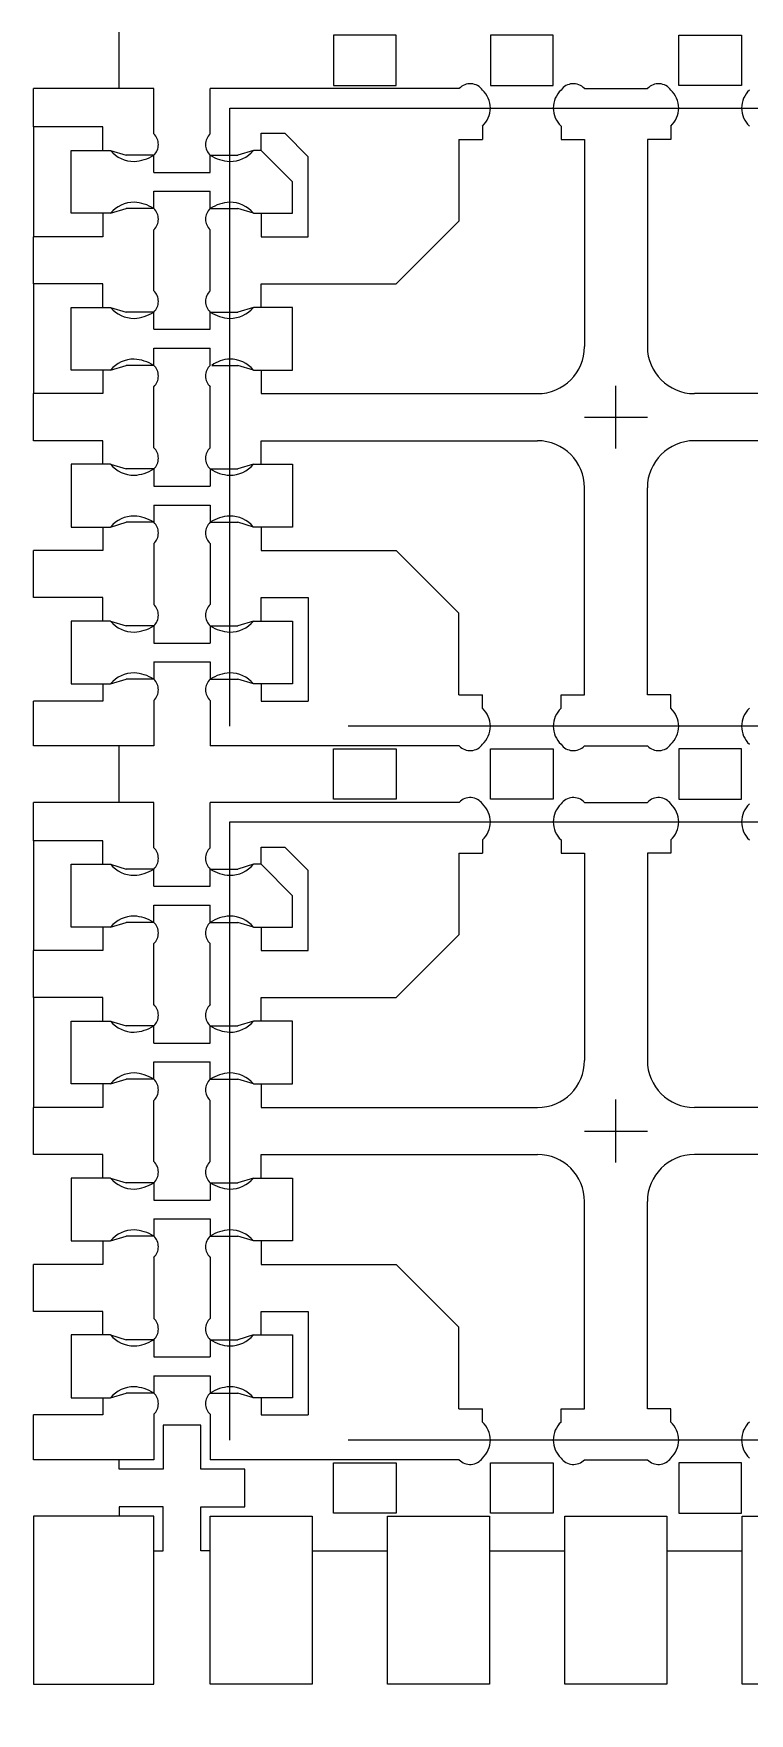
# Model space of a CAD drawing. Header units: millimetres. Extents: x -1.93 to 4.89, y -2.06 to 2.17.
# Drawn here: x -1.6873 to -1.5506, y -1.8176 to -1.4964 of the extents above; entities that cross this region are included whole.
import ezdxf

# ---------------------------------------------------------------- set-up
doc = ezdxf.new("R2010")
doc.units = ezdxf.units.MM
doc.header["$LTSCALE"] = 0.5
for name, pattern in [('CENTER', [50.79999999999998, 31.75, -6.349999999999998, 6.349999999999998, -6.349999999999998]), ('HIDDEN', [0.375, 0.25, -0.125]), ('PHANTOM', [2.5, 1.25, -0.25, 0.25, -0.25, 0.25, -0.25])]:
    doc.linetypes.add(name, pattern=pattern)
for name, color, linetype in [('BTM', 7, 'HIDDEN'), ('CEN', 2, 'CENTER'), ('PKG', 1, 'PHANTOM')]:
    doc.layers.add(name, color=color, linetype=linetype)

# ---------------------------------------------------------------- blocks, each defined once
blk = doc.blocks.new('*U0')
at = {"layer": 'CEN', "ltscale": 0.005}
for p, q in [((-3.4e-15, -0.0060000000000014), (-3.4e-15, 0.005999999999998)), ((-0.0060000000000048, 0), (0.005999999999998, 0))]:
    blk.add_line(p, q, dxfattribs=at)
at = {"layer": 'PKG', "color": 1, "linetype": 'HIDDEN'}
blk.add_lwpolyline([(-0.0738000000000011, -0.0591000000000008), (-0.0738000000000011, 0.0590999999999974), (0.0737999999999977, 0.0590999999999991), (0.0737999999999977, -0.0591000000000008)], close=True, dxfattribs=at)
blk = doc.blocks.new('*U1')
at = {"layer": 'CEN', "color": 0, "linetype": 'ByBlock', "lineweight": -2, "transparency": 16777216}
for p in [(0, 0.1365), (0, 0)]:
    blk.add_blockref('*U0', p, dxfattribs=at)

msp = doc.modelspace()

# ---------------------------------------------------------------- linework, layer by layer
at = {"ltscale": 0.03}
for p, q in [((-1.664400000000511, -1.506900000006296), (-1.68734999999549, -1.506900000006296)), ((-1.68734999999549, -1.514250000002093), (-1.68734999999549, -1.506900000006296)), ((-1.6644, -1.515580791165788), (-1.664400000000511, -1.506900000006296)), ((-1.606006709279938, -1.506900000005984), (-1.653600000000436, -1.506900000005984)), ((-1.653600000000436, -1.515580791165504), (-1.653600000000436, -1.506900000005984)), ((-1.582093290721046, -1.506900000005984), (-1.570006709279936, -1.506900000005984)), ((-1.674149999998348, -1.514250000003911), (-1.68734999999549, -1.514250000002093)), ((-1.674149999998916, -1.518750000003904), (-1.674149999998348, -1.514250000003911)), ((-1.64385000000044, -1.518750000005994), (-1.64385000000044, -1.515450000005984)), ((-1.64385000000044, -1.515450000005984), (-1.639350000000433, -1.515450000005984)), ((-1.639350000000433, -1.515450000005984), (-1.634850000000483, -1.51995000000599)), ((-1.601550000000485, -1.51410000000598), (-1.601550000000485, -1.516650000005981)), ((-1.586550000000443, -1.51410000000598), (-1.586550000000443, -1.516650000005981)), ((-1.565550000000484, -1.51410000000598), (-1.565550000000484, -1.516650000005981)), ((-1.674149999998916, -1.518750000003904), (-1.672649999998951, -1.518750000004074)), ((-1.672649999998951, -1.518750000004074), (-1.669649999999023, -1.519650000004503)), ((-1.645350000000461, -1.518750000005994), (-1.648350000000448, -1.51965000000598)), ((-1.64385000000044, -1.518750000005994), (-1.645350000000461, -1.518750000005994)), ((-1.606050000000436, -1.516650000005981), (-1.601550000000485, -1.516650000005981)), ((-1.606050000000436, -1.516650000005981), (-1.606050000000436, -1.532250000005986)), ((-1.586550000000443, -1.516650000005981), (-1.582050000000435, -1.516650000005981)), ((-1.582050000000435, -1.516650000005981), (-1.582050000000435, -1.556250000005988)), ((-1.565550000000484, -1.516650000005981), (-1.570050000000435, -1.516650000005981)), ((-1.570050000000435, -1.516650000005981), (-1.570050000000435, -1.556250000005988)), ((-1.664400000000511, -1.519650000005199), (-1.669649999999023, -1.519650000004503)), ((-1.653599999999015, -1.519650000007203), (-1.648350000000448, -1.51965000000598)), ((-1.634850000000483, -1.535250000005986), (-1.634850000000483, -1.51995000000599)), ((-1.672650000000543, -1.530750000004076), (-1.674150000000678, -1.530750000003904)), ((-1.674149999998916, -1.530750000002284), (-1.674149999998348, -1.535250000002292)), ((-1.672650000000543, -1.530750000004076), (-1.669650000000443, -1.529850000004499)), ((-1.664400000000511, -1.52985000000521), (-1.669650000000443, -1.529850000004499)), ((-1.653600000000436, -1.529850000005993), (-1.648350000000448, -1.529850000005993)), ((-1.645350000000461, -1.530750000005979), (-1.648350000000448, -1.529850000005993)), ((-1.645350000000461, -1.530750000005979), (-1.64385000000044, -1.530750000005979)), ((-1.64385000000044, -1.530750000005979), (-1.64385000000044, -1.535250000005986)), ((-1.674149999998348, -1.535250000002292), (-1.68734999999549, -1.535250000004082)), ((-1.68734999999549, -1.544250000002094), (-1.68734999999549, -1.535250000004082)), ((-1.6644, -1.545580791165504), (-1.6644, -1.533919208846398)), ((-1.653600000000436, -1.545580791165504), (-1.653600000000436, -1.533919208846398)), ((-1.64385000000044, -1.535250000005986), (-1.634850000000483, -1.535250000005986)), ((-1.618050000000437, -1.544250000005986), (-1.606050000000436, -1.532250000005986)), ((-1.674149999998348, -1.544250000003913), (-1.68734999999549, -1.544250000002094)), ((-1.674149999998916, -1.548750000003905), (-1.674149999998348, -1.544250000003913)), ((-1.64385000000044, -1.548750000005981), (-1.64385000000044, -1.544250000005986)), ((-1.64385000000044, -1.544250000005986), (-1.618050000000437, -1.544250000005986)), ((-1.674149999998916, -1.548750000003905), (-1.672649999999008, -1.548750000004076)), ((-1.672649999999008, -1.548750000004076), (-1.669649999999136, -1.549650000004503)), ((-1.664400000000511, -1.549650000005199), (-1.669649999999136, -1.549650000004503)), ((-1.653599999999015, -1.549650000005911), (-1.648350000000448, -1.549650000005981)), ((-1.645350000000461, -1.548750000005981), (-1.648350000000448, -1.549650000005981)), ((-1.64385000000044, -1.548750000005981), (-1.645350000000461, -1.548750000005981)), ((-1.672650000000543, -1.560750000004077), (-1.674150000000678, -1.560750000003905)), ((-1.674149999998916, -1.560750000002285), (-1.674149999998348, -1.565250000002293)), ((-1.672650000000543, -1.560750000004077), (-1.669650000000443, -1.559850000004501)), ((-1.664400000000511, -1.559850000005198), (-1.669650000000443, -1.559850000004501)), ((-1.653300000000513, -1.559850000005979), (-1.648350000000448, -1.559850000005979)), ((-1.645350000000461, -1.560750000005981), (-1.648350000000448, -1.559850000005979)), ((-1.645350000000461, -1.560750000005981), (-1.64385000000044, -1.560750000005981)), ((-1.64385000000044, -1.560750000005981), (-1.64385000000044, -1.565250000005988)), ((-1.6644, -1.575580791165505), (-1.6644, -1.563919208846399)), ((-1.653600000000436, -1.575580791165505), (-1.653600000000436, -1.563919208846399)), ((-1.674149999998348, -1.565250000002293), (-1.68734999999549, -1.565250000004084)), ((-1.68734999999549, -1.574250000002095), (-1.68734999999549, -1.565250000004084)), ((-1.64385000000044, -1.565250000005988), (-1.591050000000563, -1.565250000005988)), ((-1.508250000000486, -1.565250000005988), (-1.561050000000476, -1.565250000005988)), ((-1.67415000000244, -1.574250000003913), (-1.68734999999549, -1.574250000002095)), ((-1.674150000003066, -1.578750000003907), (-1.67415000000244, -1.574250000003913)), ((-1.64385000000044, -1.578750000005982), (-1.64385000000044, -1.574250000005989)), ((-1.64385000000044, -1.574250000005989), (-1.591050000000563, -1.574250000005989)), ((-1.508250000000486, -1.574250000005989), (-1.561050000000476, -1.574250000005989)), ((-1.672650000003044, -1.578750000004077), (-1.674150000003066, -1.578750000003907)), ((-1.672650000000543, -1.578750000007801), (-1.669650000000443, -1.579650000007404)), ((-1.664400000000455, -1.579650000006694), (-1.669650000000443, -1.579650000007404)), ((-1.653600000000436, -1.579650000005983), (-1.648350000000448, -1.579650000005983)), ((-1.645350000000461, -1.578750000005982), (-1.648350000000448, -1.579650000005983)), ((-1.645350000000461, -1.578750000005982), (-1.64385000000044, -1.578750000005982)), ((-1.582050000000435, -1.622850000005982), (-1.582050000000435, -1.583250000005989)), ((-1.570050000000435, -1.622850000005982), (-1.570050000000435, -1.583250000005989)), ((-1.672650000004636, -1.590750000004078), (-1.669650000004479, -1.589850000004503)), ((-1.664400000000455, -1.589850000005582), (-1.669650000000443, -1.589850000005299)), ((-1.653600000000436, -1.589850000005981), (-1.648350000000448, -1.589850000005981)), ((-1.645350000000461, -1.590750000005981), (-1.648350000000448, -1.589850000005981)), ((-1.674150000004829, -1.590750000003906), (-1.672650000004636, -1.590750000004078)), ((-1.674150000003066, -1.590750000002188), (-1.67415000000244, -1.59525000000228)), ((-1.64385000000044, -1.590750000005981), (-1.645350000000461, -1.590750000005981)), ((-1.64385000000044, -1.590750000005981), (-1.64385000000044, -1.595250000005989)), ((-1.67415000000244, -1.59525000000228), (-1.68734999999549, -1.595250000003999)), ((-1.68734999999549, -1.604250000002096), (-1.68734999999549, -1.595250000003999)), ((-1.664399999998919, -1.593919208846088), (-1.664399999999544, -1.605580791165195)), ((-1.653600000000436, -1.5939192088464), (-1.653600000000436, -1.605580791165508)), ((-1.64385000000044, -1.595250000005989), (-1.618050000000437, -1.595250000005989)), ((-1.618050000000437, -1.595250000005989), (-1.606050000000436, -1.607250000005989)), ((-1.67415000000659, -1.6042500000039), (-1.68734999999549, -1.604250000002096)), ((-1.674150000007159, -1.608750000003908), (-1.67415000000659, -1.6042500000039)), ((-1.64385000000044, -1.608750000005983), (-1.64385000000044, -1.60425000000599)), ((-1.64385000000044, -1.60425000000599), (-1.634850000000483, -1.60425000000599)), ((-1.634850000000483, -1.60425000000599), (-1.634850000000483, -1.624050000005993)), ((-1.672650000007195, -1.608750000004079), (-1.674150000007159, -1.608750000003908)), ((-1.672650000007195, -1.608750000004079), (-1.669650000007321, -1.609650000004491)), ((-1.645350000000461, -1.608750000005983), (-1.648350000000448, -1.609650000005983)), ((-1.645350000000461, -1.608750000005983), (-1.64385000000044, -1.608750000005983)), ((-1.606050000000436, -1.622850000005982), (-1.606050000000436, -1.607250000005989)), ((-1.664400000007275, -1.609650000005203), (-1.669650000007321, -1.609650000004491)), ((-1.664400000000455, -1.609650000006695), (-1.669650000000443, -1.60965000000739)), ((-1.653600000000436, -1.609650000005983), (-1.648350000000448, -1.609650000005983)), ((-1.674150000008864, -1.620750000003909), (-1.674150000009319, -1.624050000003904)), ((-1.674150000008864, -1.620750000003909), (-1.672650000008786, -1.620750000004079)), ((-1.672650000008786, -1.620750000004079), (-1.669650000008629, -1.619850000004503)), ((-1.664400000010004, -1.6198500000053), (-1.669650000008629, -1.619850000004503)), ((-1.664400000000455, -1.619850000006691), (-1.669649999999023, -1.619850000007403)), ((-1.653599999999015, -1.619850000005981), (-1.648350000000448, -1.619850000005981)), ((-1.645350000000461, -1.620750000005983), (-1.648350000000448, -1.619850000005981)), ((-1.64385000000044, -1.620750000005983), (-1.645350000000461, -1.620750000005983)), ((-1.64385000000044, -1.620750000005983), (-1.64385000000044, -1.624050000005993)), ((-1.674150000009319, -1.624050000003904), (-1.68734999999549, -1.6240500000021)), ((-1.68734999999549, -1.632600000005581), (-1.68734999999549, -1.6240500000021)), ((-1.664400000000681, -1.623919208846089), (-1.664400000001306, -1.632600000005581)), ((-1.653600000000436, -1.623919208846401), (-1.653600000000436, -1.632600000005993)), ((-1.64385000000044, -1.624050000005993), (-1.634850000000483, -1.624050000005993)), ((-1.606050000000436, -1.622850000005982), (-1.601550000000485, -1.622850000005982)), ((-1.601550000000485, -1.62540000000598), (-1.601550000000485, -1.622850000005982)), ((-1.586550000000443, -1.622850000005982), (-1.582050000000435, -1.622850000005982)), ((-1.586550000000443, -1.62540000000598), (-1.586550000000443, -1.622850000005982)), ((-1.565550000000484, -1.622850000005982), (-1.570050000000435, -1.622850000005982)), ((-1.565550000000484, -1.62540000000598), (-1.565550000000484, -1.622850000005982)), ((-1.664400000001306, -1.632600000005581), (-1.68734999999549, -1.632600000005581)), ((-1.606006709279938, -1.632600000005993), (-1.653600000000436, -1.632600000005993)), ((-1.582093290721046, -1.632600000005993), (-1.570006709279936, -1.632600000005993)), ((-1.664400000000511, -1.643400000006294), (-1.68734999999549, -1.643400000006294)), ((-1.68734999999549, -1.65075000000209), (-1.68734999999549, -1.643400000006294)), ((-1.6644, -1.652080791165785), (-1.664400000000511, -1.643400000006294)), ((-1.606006709279938, -1.643400000005981), (-1.653600000000436, -1.643400000005981)), ((-1.653600000000436, -1.652080791165501), (-1.653600000000436, -1.643400000005981)), ((-1.582093290721046, -1.643400000005981), (-1.570006709279936, -1.643400000005981)), ((-1.674149999998348, -1.650750000003909), (-1.68734999999549, -1.65075000000209)), ((-1.674149999998916, -1.655250000003903), (-1.674149999998348, -1.650750000003909)), ((-1.601550000000485, -1.650600000005994), (-1.601550000000485, -1.653150000005993)), ((-1.586550000000443, -1.650600000005994), (-1.586550000000443, -1.653150000005993)), ((-1.565550000000484, -1.650600000005994), (-1.565550000000484, -1.653150000005993)), ((-1.64385000000044, -1.655250000005992), (-1.64385000000044, -1.651950000005981)), ((-1.64385000000044, -1.651950000005981), (-1.639350000000433, -1.651950000005981)), ((-1.639350000000433, -1.651950000005981), (-1.634850000000483, -1.656450000005988)), ((-1.606050000000436, -1.653150000005993), (-1.601550000000485, -1.653150000005993)), ((-1.606050000000436, -1.653150000005993), (-1.606050000000436, -1.668750000005985)), ((-1.586550000000443, -1.653150000005993), (-1.582050000000435, -1.653150000005993)), ((-1.582050000000435, -1.653150000005993), (-1.582050000000435, -1.692750000005985)), ((-1.565550000000484, -1.653150000005993), (-1.570050000000435, -1.653150000005993)), ((-1.570050000000435, -1.653150000005993), (-1.570050000000435, -1.692750000005985)), ((-1.674149999998916, -1.655250000003903), (-1.672649999998951, -1.655250000004073)), ((-1.672649999998951, -1.655250000004073), (-1.669649999999023, -1.656150000004501)), ((-1.664400000000511, -1.656150000005211), (-1.669649999999023, -1.656150000004501)), ((-1.653599999999015, -1.6561500000072), (-1.648350000000448, -1.656150000005993)), ((-1.645350000000461, -1.655250000005992), (-1.648350000000448, -1.656150000005993)), ((-1.64385000000044, -1.655250000005992), (-1.645350000000461, -1.655250000005992)), ((-1.634850000000483, -1.671750000005985), (-1.634850000000483, -1.656450000005988)), ((-1.672650000000543, -1.667250000004074), (-1.669650000000443, -1.666350000004499)), ((-1.664400000000511, -1.666350000005208), (-1.669650000000443, -1.666350000004499)), ((-1.653600000000436, -1.66635000000599), (-1.648350000000448, -1.66635000000599)), ((-1.645350000000461, -1.667250000005991), (-1.648350000000448, -1.66635000000599)), ((-1.672650000000543, -1.667250000004074), (-1.674150000000678, -1.667250000003903)), ((-1.674149999998916, -1.667250000002283), (-1.674149999998348, -1.67175000000229)), ((-1.645350000000461, -1.667250000005991), (-1.64385000000044, -1.667250000005991)), ((-1.64385000000044, -1.667250000005991), (-1.64385000000044, -1.671750000005985)), ((-1.618050000000437, -1.680750000005985), (-1.606050000000436, -1.668750000005985)), ((-1.674149999998348, -1.67175000000229), (-1.68734999999549, -1.671750000004081)), ((-1.68734999999549, -1.680750000002091), (-1.68734999999549, -1.671750000004081)), ((-1.6644, -1.682080791165503), (-1.6644, -1.670419208846395)), ((-1.653600000000436, -1.682080791165503), (-1.653600000000436, -1.670419208846395)), ((-1.64385000000044, -1.671750000005985), (-1.634850000000483, -1.671750000005985)), ((-1.674149999998348, -1.680750000003911), (-1.68734999999549, -1.680750000002091)), ((-1.674149999998916, -1.685250000003904), (-1.674149999998348, -1.680750000003911)), ((-1.64385000000044, -1.685250000005993), (-1.64385000000044, -1.680750000005985)), ((-1.64385000000044, -1.680750000005985), (-1.618050000000437, -1.680750000005985)), ((-1.674149999998916, -1.685250000003904), (-1.672649999999008, -1.685250000004073)), ((-1.672649999999008, -1.685250000004073), (-1.669649999999136, -1.686150000004501)), ((-1.664400000000511, -1.686150000005198), (-1.669649999999136, -1.686150000004501)), ((-1.653599999999015, -1.686150000005909), (-1.648350000000448, -1.686150000005979)), ((-1.645350000000461, -1.685250000005993), (-1.648350000000448, -1.686150000005979)), ((-1.64385000000044, -1.685250000005993), (-1.645350000000461, -1.685250000005993)), ((-1.672650000000543, -1.697250000004074), (-1.674150000000678, -1.697250000003904)), ((-1.674149999998916, -1.697250000002284), (-1.674149999998348, -1.701750000002292)), ((-1.672650000000543, -1.697250000004074), (-1.669650000000443, -1.696350000004499)), ((-1.664400000000511, -1.69635000000521), (-1.669650000000443, -1.696350000004499)), ((-1.653600000000436, -1.696350000005907), (-1.648350000000448, -1.696350000005992)), ((-1.645350000000461, -1.697250000005993), (-1.648350000000448, -1.696350000005992)), ((-1.645350000000461, -1.697250000005993), (-1.64385000000044, -1.697250000005993)), ((-1.64385000000044, -1.697250000005993), (-1.64385000000044, -1.701750000005985)), ((-1.674149999998348, -1.701750000002292), (-1.68734999999549, -1.701750000004081)), ((-1.68734999999549, -1.710750000002092), (-1.68734999999549, -1.701750000004081)), ((-1.6644, -1.712080791165504), (-1.6644, -1.700419208846398)), ((-1.653600000000436, -1.712080791165504), (-1.653600000000436, -1.700419208846398)), ((-1.64385000000044, -1.701750000005985), (-1.591050000000563, -1.701750000005985)), ((-1.508250000000486, -1.701750000005985), (-1.561050000000476, -1.701750000005985)), ((-1.67415000000244, -1.710750000003911), (-1.68734999999549, -1.710750000002092)), ((-1.674150000003066, -1.715250000003905), (-1.67415000000244, -1.710750000003911)), ((-1.64385000000044, -1.715250000005979), (-1.64385000000044, -1.710750000005986)), ((-1.64385000000044, -1.710750000005986), (-1.591050000000563, -1.710750000005986)), ((-1.508250000000486, -1.710750000005986), (-1.561050000000476, -1.710750000005986)), ((-1.672650000003044, -1.715250000004076), (-1.674150000003066, -1.715250000003905)), ((-1.672650000000543, -1.715250000007799), (-1.669650000000443, -1.716150000007401)), ((-1.645350000000461, -1.715250000005979), (-1.648350000000448, -1.716150000005981)), ((-1.645350000000461, -1.715250000005979), (-1.64385000000044, -1.715250000005979)), ((-1.664400000000455, -1.716150000006691), (-1.669650000000443, -1.716150000007401)), ((-1.653600000000436, -1.716150000005981), (-1.648350000000448, -1.716150000005981)), ((-1.582050000000435, -1.759350000005979), (-1.582050000000435, -1.719750000005986)), ((-1.570050000000435, -1.759350000005979), (-1.570050000000435, -1.719750000005986)), ((-1.674150000004829, -1.727250000003905), (-1.672650000004636, -1.727250000004076)), ((-1.674150000003066, -1.727250000002285), (-1.67415000000244, -1.731750000002293)), ((-1.672650000004636, -1.727250000004076), (-1.669650000004479, -1.726350000004501)), ((-1.664400000000455, -1.726350000005581), (-1.669650000000443, -1.726350000005296)), ((-1.653600000000436, -1.726350000005993), (-1.648350000000448, -1.726350000005993)), ((-1.645350000000461, -1.727250000005979), (-1.648350000000448, -1.726350000005993)), ((-1.64385000000044, -1.727250000005979), (-1.645350000000461, -1.727250000005979)), ((-1.64385000000044, -1.727250000005979), (-1.64385000000044, -1.731750000005986)), ((-1.664399999998919, -1.730419208846085), (-1.664399999999544, -1.742080791165192)), ((-1.653600000000436, -1.730419208846399), (-1.653600000000436, -1.742080791165505)), ((-1.67415000000244, -1.731750000002293), (-1.68734999999549, -1.731750000004082)), ((-1.68734999999549, -1.740750000002093), (-1.68734999999549, -1.731750000004082)), ((-1.64385000000044, -1.731750000005986), (-1.618050000000437, -1.731750000005986)), ((-1.618050000000437, -1.731750000005986), (-1.606050000000436, -1.743750000005988)), ((-1.67415000000659, -1.740750000003913), (-1.68734999999549, -1.740750000002093)), ((-1.674150000007159, -1.745250000003905), (-1.67415000000659, -1.740750000003913)), ((-1.64385000000044, -1.74525000000598), (-1.64385000000044, -1.740750000005988)), ((-1.64385000000044, -1.740750000005988), (-1.634850000000483, -1.740750000005988)), ((-1.634850000000483, -1.740750000005988), (-1.634850000000483, -1.76055000000599)), ((-1.606050000000436, -1.759350000005979), (-1.606050000000436, -1.743750000005988)), ((-1.672650000007195, -1.745250000004076), (-1.674150000007159, -1.745250000003905)), ((-1.672650000007195, -1.745250000004076), (-1.669650000007321, -1.746150000004504)), ((-1.664400000007275, -1.7461500000052), (-1.669650000007321, -1.746150000004504)), ((-1.664400000000455, -1.746150000006692), (-1.669650000000443, -1.746150000007403)), ((-1.653600000000436, -1.746150000005981), (-1.648350000000448, -1.746150000005981)), ((-1.645350000000461, -1.74525000000598), (-1.648350000000448, -1.746150000005981)), ((-1.645350000000461, -1.74525000000598), (-1.64385000000044, -1.74525000000598)), ((-1.672650000008786, -1.757250000004076), (-1.669650000008629, -1.756350000004502)), ((-1.664400000010004, -1.756350000005298), (-1.669650000008629, -1.756350000004502)), ((-1.664400000000455, -1.75635000000669), (-1.669649999999023, -1.7563500000074)), ((-1.653599999999015, -1.756350000005979), (-1.648350000000448, -1.756350000005979)), ((-1.645350000000461, -1.75725000000598), (-1.648350000000448, -1.756350000005979)), ((-1.674150000008864, -1.757250000003907), (-1.674150000009319, -1.760550000003901)), ((-1.674150000008864, -1.757250000003907), (-1.672650000008786, -1.757250000004076)), ((-1.64385000000044, -1.75725000000598), (-1.645350000000461, -1.75725000000598)), ((-1.64385000000044, -1.75725000000598), (-1.64385000000044, -1.76055000000599)), ((-1.606050000000436, -1.759350000005979), (-1.601550000000485, -1.759350000005979)), ((-1.601550000000485, -1.761900000005994), (-1.601550000000485, -1.759350000005979)), ((-1.586550000000443, -1.759350000005979), (-1.582050000000435, -1.759350000005979)), ((-1.586550000000443, -1.761900000005994), (-1.586550000000443, -1.759350000005979)), ((-1.565550000000484, -1.759350000005979), (-1.570050000000435, -1.759350000005979)), ((-1.565550000000484, -1.761900000005994), (-1.565550000000484, -1.759350000005979)), ((-1.674150000009319, -1.760550000003901), (-1.68734999999549, -1.760550000002098)), ((-1.68734999999549, -1.769100000005592), (-1.68734999999549, -1.760550000002098)), ((-1.664400000000681, -1.760419208846086), (-1.664400000001306, -1.769100000005592)), ((-1.653600000000436, -1.760419208846399), (-1.653600000000436, -1.76910000000599)), ((-1.64385000000044, -1.76055000000599), (-1.634850000000483, -1.76055000000599)), ((-1.664400000001306, -1.769100000005592), (-1.68734999999549, -1.769100000005592)), ((-1.606006709279938, -1.76910000000599), (-1.653600000000436, -1.76910000000599)), ((-1.582093290721046, -1.76910000000599), (-1.570006709279936, -1.76910000000599))]:
    msp.add_line(p, q, dxfattribs=at)
for points in [[(-1.664400000001306, -1.779900000006293), (-1.68734999999549, -1.779900000006293), (-1.68734999999549, -1.812000000004502), (-1.664400000001306, -1.812000000004502)], [(-1.653600000000436, -1.779900000005979), (-1.634100000000444, -1.779900000005979), (-1.634100000000444, -1.81200000000598), (-1.653600000000436, -1.81200000000598)], [(-1.619700000000476, -1.779900000005979), (-1.600200000000483, -1.779900000005979), (-1.600200000000483, -1.81200000000598), (-1.619700000000476, -1.81200000000598)], [(-1.585800000000459, -1.779900000005979), (-1.566300000000466, -1.779900000005979), (-1.566300000000466, -1.81200000000598), (-1.585800000000459, -1.81200000000598)], [(-1.551900000000443, -1.779900000005979), (-1.532400000000563, -1.779900000005979), (-1.532400000000563, -1.81200000000598), (-1.551900000000443, -1.81200000000598)]]:
    msp.add_lwpolyline(points, close=True, dxfattribs=at)
at = {"color": 4, "linetype": 'HIDDEN'}
msp.add_circle((-1.483828643292325, -1.553147938176394), 0.3776292749257664, dxfattribs=at)
at = {"ltscale": 0.03}
for centre, radius, start, end in [((-1.603901152419495, -1.508874246681584), 0.0028863505726962, 35.45452309535579, 136.8434524332952), ((-1.584198847581489, -1.508874246681584), 0.0028863505726964, 43.15654756659927, 144.5454769046918), ((-1.567901152419494, -1.508874246681584), 0.0028863505726998, 35.45452309522612, 136.8434524334007), ((-1.604925952065514, -1.510718892208188), 0.0048764387288395, 0.8094767435143307, 46.18765460837042), ((-1.583174047935471, -1.510718892208188), 0.0048764387288395, 133.8123453916296, 179.1905232564857), ((-1.568925952065511, -1.510718892208188), 0.0048764387288395, 0.8094767435143307, 46.18765460837042), ((-1.54717404793547, -1.510718892208188), 0.0048764387288395, 133.8123453916296, 179.1905232564857), ((-1.604925952065514, -1.5105811078038), 0.0048764387288395, 313.8123453916297, 359.1905232564857), ((-1.583174047935471, -1.5105811078038), 0.0048764387288395, 180.8094767435143, 226.1876546083704), ((-1.568925952065511, -1.5105811078038), 0.0048764387288395, 313.8123453916297, 359.1905232564857), ((-1.54717404793547, -1.5105811078038), 0.0048764387288395, 180.8094767435143, 226.1876546083704), ((-1.666249786192564, -1.517615395586204), 0.0027497861926721, 312.2759370778246, 47.72406292924318), ((-1.651750213807815, -1.517615395585706), 0.0027497861926721, 132.2759370742347, 227.7240629256598), ((-1.668175091878083, -1.515032339746696), 0.0058177143691048, 219.7190948094866, 270.2471182186556), ((-1.649824908120933, -1.515032339747904), 0.0058177143691048, 269.7528817735277, 320.2809051826969), ((-1.668560903178331, -1.513106552564693), 0.0077543419887602, 273.0375304387339, 302.4518127728633), ((-1.6494390968204, -1.513106552565985), 0.0077543419887602, 237.54818721932, 266.9624695534678), ((-1.668175091880641, -1.53446766026279), 0.0058177143691048, 89.7528817657112, 140.2809051748772), ((-1.668560903180604, -1.53639344743989), 0.0077543419840256, 57.54818718439075, 86.96246954996174), ((-1.649439096821139, -1.536393447441284), 0.0077543419841372, 93.03753044240314, 122.4518128076276), ((-1.649824908120933, -1.534467660263999), 0.0058177143691048, 39.71909481730833, 90.24711822647221), ((-1.666249786193475, -1.5318846044252), 0.0027497861926721, 312.2759370664206, 47.72406291784325), ((-1.651750213807815, -1.531884604426196), 0.0027497861926721, 132.2759370743402, 227.7240629257653), ((-1.666249786190803, -1.547615395586205), 0.0027497861926721, 312.2759370778246, 47.72406292924318), ((-1.651750213807815, -1.547615395585707), 0.0027497861926721, 132.2759370742347, 227.7240629256598), ((-1.668175091878083, -1.545032339746696), 0.0058177143691048, 219.7190948094866, 270.2471182186556), ((-1.668560903175489, -1.543106552580482), 0.0077543419728709, 273.0375304245987, 302.4518128234476), ((-1.64943909682313, -1.543106552581789), 0.0077543419728709, 237.5481871687329, 266.9624695675998), ((-1.649824908120933, -1.545032339747905), 0.0058177143691048, 269.7528817735277, 320.2809051826969), ((-1.591050000000563, -1.556250000005988), 0.009, 270, 0), ((-1.561050000000476, -1.556250000005988), 0.009, 180, 270), ((-1.668175091880641, -1.564467660262792), 0.0058177143691048, 89.7528817657112, 140.2809051748772), ((-1.668560903180604, -1.566393447439891), 0.0077543419840256, 57.54818718439075, 86.96246954996174), ((-1.666249786193475, -1.561884604425201), 0.0027497861926721, 312.2759370664206, 47.72406291784325), ((-1.651750213807815, -1.561884604426196), 0.0027497861926721, 132.2759370743402, 227.7240629257653), ((-1.649789685403446, -1.564382779472409), 0.0057330967427689, 90.60278689836377, 127.7552291532846), ((-1.649824908120933, -1.564467660263999), 0.0058177143691048, 39.71909481730833, 90.24711822647221), ((-1.666249786193475, -1.577615395586704), 0.0027497861926721, 312.2759370821567, 47.72406293357938), ((-1.651750213807815, -1.577615395585708), 0.0027497861926721, 132.2759370742347, 227.7240629256598), ((-1.591050000000563, -1.583250000005989), 0.009, 0, 90), ((-1.561050000000476, -1.583250000005989), 0.009, 90, 180), ((-1.668175091880641, -1.575032339749198), 0.0058177143691048, 219.7190948251227, 270.2471182342888), ((-1.668560903180775, -1.573106552571502), 0.0077543419845401, 273.0375304505014, 302.4518128140539), ((-1.649439096821139, -1.573106552570208), 0.0077543419845401, 237.5481871937818, 266.9624695573001), ((-1.649824908120933, -1.575032339747906), 0.0058177143691048, 269.7528817735277, 320.2809051826917), ((-1.66817509188479, -1.594467660262793), 0.0058177143691048, 89.7528817657112, 140.2809051748772), ((-1.668560903180149, -1.596393447440703), 0.0077543419841299, 57.54818718892996, 86.96246955417233), ((-1.666249786191485, -1.5918846044257), 0.0027497861926721, 312.2759370707568, 47.7240629221754), ((-1.651750213807815, -1.591884604426198), 0.0027497861926721, 132.2759370743402, 227.7240629257653), ((-1.649439096821139, -1.596393447441285), 0.0077543419841299, 93.03753044234765, 122.4518128075997), ((-1.649824908120933, -1.594467660263986), 0.0058177143691048, 39.7190948173031, 90.24711822647221), ((-1.666249786193475, -1.607615395586705), 0.0027497861926721, 312.2759370821567, 47.72406293357938), ((-1.651750213807815, -1.60761539558571), 0.0027497861926721, 132.2759370742347, 227.7240629256598), ((-1.668175091886269, -1.605032339746698), 0.0058177143691048, 219.7190948094918, 270.2471182186556), ((-1.649824908120933, -1.605032339747906), 0.0058177143691048, 269.7528817735277, 320.2809051826917), ((-1.668560903180604, -1.6031065525719), 0.0077543419840948, 273.0375304502013, 302.4518128155709), ((-1.649439096821139, -1.603106552570593), 0.0077543419840948, 237.5481871922422, 266.9624695576263), ((-1.668175091888825, -1.624467660262793), 0.0058177143691048, 89.7528817657112, 140.2809051748772), ((-1.668560903175489, -1.62639344743141), 0.0077543419728703, 57.54818717654829, 86.96246957540124), ((-1.64943909682313, -1.626393447430089), 0.0077543419728703, 93.03753043240019, 122.451812831267), ((-1.649824908120933, -1.624467660263988), 0.0058177143691048, 39.7190948173031, 90.24711822647221), ((-1.666249786193304, -1.621884604425701), 0.0027497861926721, 312.2759370707568, 47.7240629221754), ((-1.651750213807815, -1.621884604426185), 0.0027497861926721, 132.2759370743402, 227.7240629257653), ((-1.604925952065514, -1.628918892208189), 0.0048764387288395, 0.8094767435143307, 46.18765460837042), ((-1.583174047935471, -1.628918892208189), 0.0048764387288395, 133.8123453916296, 179.1905232564857), ((-1.568925952065511, -1.628918892208189), 0.0048764387288395, 0.8094767435143307, 46.18765460837042), ((-1.54717404793547, -1.628918892208189), 0.0048764387288395, 133.8123453916296, 179.1905232564857), ((-1.604925952065514, -1.628781107803803), 0.0048764387288395, 313.8123453916297, 359.1905232564857), ((-1.583174047935471, -1.628781107803803), 0.0048764387288395, 180.8094767435143, 226.1876546083704), ((-1.568925952065511, -1.628781107803803), 0.0048764387288395, 313.8123453916297, 359.1905232564857), ((-1.54717404793547, -1.628781107803803), 0.0048764387288395, 180.8094767435143, 226.1876546083704), ((-1.603901152419495, -1.630625753330292), 0.0028863505726962, 223.1565475667046, 324.5454769046442), ((-1.584198847581489, -1.630625753330292), 0.0028863505726964, 215.4545230953082, 316.8434524334007), ((-1.567901152419494, -1.630625753330292), 0.0028863505726998, 223.156547566597, 324.5454769047739), ((-1.603901152419495, -1.645374246681598), 0.0028863505726962, 35.45452309535579, 136.8434524332952), ((-1.604925952065514, -1.6472188922081), 0.0048764387288395, 0.8094767435143307, 46.18765460837042), ((-1.583174047935471, -1.6472188922081), 0.0048764387288395, 133.8123453916296, 179.1905232564857), ((-1.584198847581489, -1.645374246681598), 0.0028863505726964, 43.15654756659927, 144.5454769046918), ((-1.567901152419494, -1.645374246681598), 0.0028863505726998, 35.45452309522612, 136.8434524334007), ((-1.568925952065511, -1.6472188922081), 0.0048764387288395, 0.8094767435143307, 46.18765460837042), ((-1.54717404793547, -1.6472188922081), 0.0048764387288395, 133.8123453916296, 179.1905232564857), ((-1.604925952065514, -1.647081107803799), 0.0048764387288395, 313.8123453916297, 359.1905232564857), ((-1.583174047935471, -1.647081107803799), 0.0048764387288395, 180.8094767435143, 226.1876546083704), ((-1.568925952065511, -1.647081107803799), 0.0048764387288395, 313.8123453916297, 359.1905232564857), ((-1.54717404793547, -1.647081107803799), 0.0048764387288395, 180.8094767435143, 226.1876546083704), ((-1.666249786192564, -1.654115395586201), 0.0027497861926721, 312.2759370778246, 47.72406292924318), ((-1.651750213807815, -1.654115395585705), 0.0027497861926721, 132.2759370742347, 227.7240629256598), ((-1.668175091878083, -1.651532339746707), 0.0058177143691048, 219.7190948094866, 270.2471182186556), ((-1.668560903178331, -1.649606552564691), 0.0077543419887602, 273.0375304387339, 302.4518127728633), ((-1.6494390968204, -1.649606552565998), 0.0077543419887602, 237.54818721932, 266.9624695534678), ((-1.649824908120933, -1.651532339747901), 0.0058177143691048, 269.7528817735277, 320.2809051826969), ((-1.668175091880641, -1.670967660262789), 0.0058177143691048, 89.7528817657112, 140.2809051748772), ((-1.668560903180604, -1.672893447439903), 0.0077543419840256, 57.54818718439075, 86.96246954996174), ((-1.666249786193475, -1.668384604425199), 0.0027497861926721, 312.2759370664206, 47.72406291784325), ((-1.651750213807815, -1.668384604426194), 0.0027497861926721, 132.2759370743402, 227.7240629257653), ((-1.649439096821139, -1.672893447441295), 0.0077543419841372, 93.03753044240314, 122.4518128076276), ((-1.649824908120933, -1.670967660263996), 0.0058177143691048, 39.71909481730833, 90.24711822647221), ((-1.666249786190803, -1.684115395586204), 0.0027497861926721, 312.2759370778246, 47.72406292924318), ((-1.651750213807815, -1.684115395585705), 0.0027497861926721, 132.2759370742347, 227.7240629256598), ((-1.668175091878083, -1.681532339746695), 0.0058177143691048, 219.7190948094866, 270.2471182186556), ((-1.668560903175489, -1.679606552580494), 0.0077543419728709, 273.0375304245987, 302.4518128234476), ((-1.64943909682313, -1.679606552581788), 0.0077543419728709, 237.5481871687329, 266.9624695675998), ((-1.649824908120933, -1.681532339747902), 0.0058177143691048, 269.7528817735277, 320.2809051826969), ((-1.591050000000563, -1.692750000005985), 0.009, 270, 0), ((-1.561050000000476, -1.692750000005985), 0.009, 180, 270), ((-1.668175091880641, -1.70096766026279), 0.0058177143691048, 89.7528817657112, 140.2809051748772), ((-1.668560903180604, -1.70289344743989), 0.0077543419840256, 57.54818718439075, 86.96246954996174), ((-1.649439096821082, -1.70289344744178), 0.0077543419846056, 93.03753044289235, 122.4518128061834), ((-1.649824908120933, -1.700967660263997), 0.0058177143691048, 39.71909481730833, 90.24711822647221), ((-1.666249786193475, -1.6983846044252), 0.0027497861926721, 312.2759370664206, 47.72406291784325), ((-1.651750213807815, -1.698384604426195), 0.0027497861926721, 132.2759370743402, 227.7240629257653), ((-1.666249786193475, -1.714115395586701), 0.0027497861926721, 312.2759370821567, 47.72406293357938), ((-1.651750213807815, -1.714115395585706), 0.0027497861926721, 132.2759370742347, 227.7240629256598), ((-1.591050000000563, -1.719750000005986), 0.009, 0, 90), ((-1.561050000000476, -1.719750000005986), 0.009, 90, 180), ((-1.668175091880641, -1.711532339749196), 0.0058177143691048, 219.7190948251227, 270.2471182342888), ((-1.649824908120933, -1.711532339747903), 0.0058177143691048, 269.7528817735277, 320.2809051826917), ((-1.668560903180775, -1.709606552571499), 0.0077543419845401, 273.0375304505014, 302.4518128140539), ((-1.649439096821139, -1.709606552570206), 0.0077543419845401, 237.5481871937818, 266.9624695573001), ((-1.66817509188479, -1.73096766026279), 0.0058177143691048, 89.7528817657112, 140.2809051748772), ((-1.668560903180149, -1.732893447440702), 0.0077543419841299, 57.54818718892996, 86.96246955417233), ((-1.666249786191485, -1.728384604425698), 0.0027497861926721, 312.2759370707568, 47.7240629221754), ((-1.651750213807815, -1.728384604426195), 0.0027497861926721, 132.2759370743402, 227.7240629257653), ((-1.649439096821139, -1.732893447441283), 0.0077543419841299, 93.03753044234765, 122.4518128075997), ((-1.649824908120933, -1.730967660263999), 0.0058177143691048, 39.7190948173031, 90.24711822647221), ((-1.666249786193475, -1.744115395586702), 0.0027497861926721, 312.2759370821567, 47.72406293357938), ((-1.651750213807815, -1.744115395585708), 0.0027497861926721, 132.2759370742347, 227.7240629256598), ((-1.668175091886269, -1.741532339746696), 0.0058177143691048, 219.7190948094918, 270.2471182186556), ((-1.668560903180604, -1.739606552571899), 0.0077543419840948, 273.0375304502013, 302.4518128155709), ((-1.649439096821139, -1.739606552570591), 0.0077543419840948, 237.5481871922422, 266.9624695576263), ((-1.649824908120933, -1.741532339747905), 0.0058177143691048, 269.7528817735277, 320.2809051826917), ((-1.668175091888825, -1.760967660262792), 0.0058177143691048, 89.7528817657112, 140.2809051748772), ((-1.668560903175489, -1.762893447431409), 0.0077543419728703, 57.54818717654829, 86.96246957540124), ((-1.666249786193304, -1.7583846044257), 0.0027497861926721, 312.2759370707568, 47.7240629221754), ((-1.651750213807815, -1.758384604426196), 0.0027497861926721, 132.2759370743402, 227.7240629257653), ((-1.64943909682313, -1.762893447430086), 0.0077543419728703, 93.03753043240019, 122.451812831267), ((-1.649824908120933, -1.760967660264), 0.0058177143691048, 39.7190948173031, 90.24711822647221), ((-1.604925952065514, -1.765418892208188), 0.0048764387288395, 0.8094767435143307, 46.18765460837042), ((-1.583174047935471, -1.765418892208188), 0.0048764387288395, 133.8123453916296, 179.1905232564857), ((-1.568925952065511, -1.765418892208188), 0.0048764387288395, 0.8094767435143307, 46.18765460837042), ((-1.54717404793547, -1.765418892208188), 0.0048764387288395, 133.8123453916296, 179.1905232564857), ((-1.604925952065514, -1.765281107803801), 0.0048764387288395, 313.8123453916297, 359.1905232564857), ((-1.583174047935471, -1.765281107803801), 0.0048764387288395, 180.8094767435143, 226.1876546083704), ((-1.568925952065511, -1.765281107803801), 0.0048764387288395, 313.8123453916297, 359.1905232564857), ((-1.54717404793547, -1.765281107803801), 0.0048764387288395, 180.8094767435143, 226.1876546083704), ((-1.603901152419495, -1.767125753330289), 0.0028863505726962, 223.1565475667046, 324.5454769046442), ((-1.584198847581489, -1.767125753330289), 0.0028863505726964, 215.4545230953082, 316.8434524334007), ((-1.567901152419494, -1.767125753330289), 0.0028863505726998, 223.156547566597, 324.5454769047739)]:
    msp.add_arc(centre, radius, start, end, dxfattribs=at)
at = {"layer": 'BTM', "ltscale": 0.03}
for p, q in [((-1.671000000001469, -1.506900000006296), (-1.671000000001469, -1.496100000005582)), ((-1.68734999999549, -1.514250000002093), (-1.68734999999549, -1.535250000004082)), ((-1.664400000000511, -1.522950000004684), (-1.664400000000511, -1.519650000006506)), ((-1.653599999999527, -1.522950000005494), (-1.653599999999015, -1.519650000007203)), ((-1.664400000000511, -1.522950000005792), (-1.653599999999527, -1.522950000005494)), ((-1.664400000000511, -1.526550000005798), (-1.653599999999983, -1.526550000005484)), ((-1.664400000000511, -1.52985000000521), (-1.664400000000511, -1.526550000004788)), ((-1.653600000000436, -1.529850000005993), (-1.653599999999983, -1.526550000005484)), ((-1.68734999999549, -1.544250000002094), (-1.68734999999549, -1.565250000004084)), ((-1.664400000000511, -1.552950000004685), (-1.664400000000511, -1.549650000006507)), ((-1.653599999999527, -1.552950000005495), (-1.653599999999015, -1.549650000007204)), ((-1.664400000000511, -1.552950000005793), (-1.653599999999527, -1.552950000005495)), ((-1.664400000000511, -1.556550000005799), (-1.653599999999983, -1.556550000005485)), ((-1.664400000000511, -1.559850000005198), (-1.664400000000511, -1.55655000000479)), ((-1.653600000000436, -1.559850000005979), (-1.653599999999983, -1.556550000005485)), ((-1.664400000000455, -1.579650000006694), (-1.664400000000455, -1.5829500000072)), ((-1.653600000000436, -1.579650000005983), (-1.653599999999983, -1.582950000006405)), ((-1.664400000000511, -1.582950000006078), (-1.653599999999983, -1.582950000006405)), ((-1.664400000000511, -1.586550000006083), (-1.653599999999527, -1.58655000000641)), ((-1.664400000001136, -1.586550000006083), (-1.664400000001819, -1.589850000004402)), ((-1.653599999999527, -1.58655000000641), (-1.653599999999015, -1.589850000004688)), ((-1.664400000000455, -1.609650000006695), (-1.664400000000455, -1.612950000007202)), ((-1.653600000000436, -1.609650000005983), (-1.653599999999983, -1.612950000006406)), ((-1.664400000000511, -1.612950000006079), (-1.653599999999983, -1.612950000006406)), ((-1.664400000000511, -1.616550000006085), (-1.653599999999527, -1.616550000006411)), ((-1.664400000000455, -1.616550000007207), (-1.664400000000455, -1.619850000005399)), ((-1.653599999999527, -1.616550000006411), (-1.653599999999015, -1.619850000004689)), ((-1.671000000001469, -1.643400000006294), (-1.671000000001469, -1.632600000005581)), ((-1.68734999999549, -1.65075000000209), (-1.68734999999549, -1.671750000004081)), ((-1.664400000000511, -1.659450000004695), (-1.664400000000511, -1.656150000006505)), ((-1.653599999999527, -1.659450000005491), (-1.653599999999015, -1.6561500000072)), ((-1.664400000000511, -1.659450000005789), (-1.653599999999527, -1.659450000005491)), ((-1.664400000000511, -1.663050000005795), (-1.653599999999983, -1.663050000005496)), ((-1.664400000000511, -1.666350000005208), (-1.664400000000511, -1.663050000004686)), ((-1.653600000000436, -1.66635000000599), (-1.653599999999983, -1.663050000005496)), ((-1.68734999999549, -1.680750000002091), (-1.68734999999549, -1.701750000004081)), ((-1.664400000000511, -1.689450000004683), (-1.664400000000511, -1.686150000006505)), ((-1.653599999999527, -1.689450000005493), (-1.653599999999015, -1.686150000007202)), ((-1.664400000000511, -1.68945000000579), (-1.653599999999527, -1.689450000005493)), ((-1.664400000000511, -1.693050000005796), (-1.653599999999983, -1.693050000005484)), ((-1.664400000000511, -1.69635000000521), (-1.664400000000511, -1.693050000004788)), ((-1.653600000000436, -1.696350000005992), (-1.653599999999983, -1.693050000005484)), ((-1.664400000000455, -1.716150000006691), (-1.664400000000455, -1.719450000007213)), ((-1.653600000000436, -1.716150000005981), (-1.653599999999983, -1.719450000006403)), ((-1.664400000000511, -1.719450000006077), (-1.653599999999983, -1.719450000006403)), ((-1.664400000000511, -1.723050000006081), (-1.653599999999527, -1.723050000006409)), ((-1.664400000001136, -1.723050000006081), (-1.664400000001819, -1.7263500000044)), ((-1.653599999999527, -1.723050000006409), (-1.653599999999015, -1.726350000004686)), ((-1.664400000000455, -1.746150000006692), (-1.664400000000455, -1.749450000007199)), ((-1.653600000000436, -1.746150000005981), (-1.653599999999983, -1.749450000006405)), ((-1.664400000000511, -1.749450000006078), (-1.653599999999983, -1.749450000006405)), ((-1.664400000000511, -1.753050000006083), (-1.653599999999527, -1.753050000006409)), ((-1.664400000000455, -1.753050000007206), (-1.664400000000455, -1.756350000005396)), ((-1.653599999999527, -1.753050000006409), (-1.653599999999015, -1.756350000004686)), ((-1.634100000000444, -1.786500000005985), (-1.619700000000476, -1.786500000005985)), ((-1.600200000000483, -1.786500000005985), (-1.585800000000459, -1.786500000005985)), ((-1.566300000000466, -1.786500000005985), (-1.551900000000443, -1.786500000005985))]:
    msp.add_line(p, q, dxfattribs=at)
for points in [[(-1.630050000000436, -1.496700000005985), (-1.630050000000436, -1.506300000005992), (-1.618050000000437, -1.506300000005992), (-1.618050000000437, -1.496700000005985)], [(-1.600050000000464, -1.496700000005985), (-1.600050000000464, -1.506300000005992), (-1.58805000000052, -1.506300000005992), (-1.58805000000052, -1.496700000005985)], [(-1.552050000000519, -1.496700000005985), (-1.552050000000519, -1.506300000005992), (-1.564050000000519, -1.506300000005992), (-1.564050000000519, -1.496700000005985)], [(-1.630050000000436, -1.64280000000599), (-1.630050000000436, -1.633200000005984), (-1.618050000000437, -1.633200000005984), (-1.618050000000437, -1.64280000000599)], [(-1.600050000000464, -1.64280000000599), (-1.600050000000464, -1.633200000005984), (-1.58805000000052, -1.633200000005984), (-1.58805000000052, -1.64280000000599)], [(-1.552050000000519, -1.64280000000599), (-1.552050000000519, -1.633200000005984), (-1.564050000000519, -1.633200000005984), (-1.564050000000519, -1.64280000000599)], [(-1.630050000000436, -1.779300000005989), (-1.630050000000436, -1.769700000005983), (-1.618050000000437, -1.769700000005983), (-1.618050000000437, -1.779300000005989)], [(-1.600050000000464, -1.779300000005989), (-1.600050000000464, -1.769700000005983), (-1.58805000000052, -1.769700000005983), (-1.58805000000052, -1.779300000005989)], [(-1.552050000000519, -1.779300000005989), (-1.552050000000519, -1.769700000005983), (-1.564050000000519, -1.769700000005983), (-1.564050000000519, -1.779300000005989)]]:
    msp.add_lwpolyline(points, close=True, dxfattribs=at)
for points in [[(-1.674150000000678, -1.530750000003904), (-1.680150000000536, -1.53075000000308), (-1.680149999998945, -1.51875000000308), (-1.674149999998916, -1.518750000003904)], [(-1.64385000000044, -1.530750000005979), (-1.637850000000469, -1.530750000005979), (-1.637850000000469, -1.524750000005979), (-1.64385000000044, -1.518750000005994), (-1.64385000000044, -1.518750000005994)], [(-1.674150000000678, -1.560750000003905), (-1.680150000000536, -1.560750000003081), (-1.680149999998945, -1.548750000003081), (-1.674149999998916, -1.548750000003905)], [(-1.64385000000044, -1.560750000005981), (-1.637850000000469, -1.560750000005981), (-1.637850000000469, -1.548750000005981), (-1.64385000000044, -1.548750000005981)], [(-1.674150000003066, -1.578750000003907), (-1.680150000003038, -1.578750000003083), (-1.680150000004629, -1.590750000003082), (-1.674150000004829, -1.590750000003906)], [(-1.64385000000044, -1.578750000005982), (-1.637850000000469, -1.578750000005982), (-1.637850000000469, -1.590750000005981), (-1.64385000000044, -1.590750000005981)], [(-1.674150000007159, -1.608750000003908), (-1.680150000007188, -1.608750000003083), (-1.680150000008779, -1.620750000003083), (-1.674150000008864, -1.620750000003909), (-1.674150000008864, -1.620750000003909)], [(-1.64385000000044, -1.608750000005983), (-1.637850000000469, -1.608750000005983), (-1.637850000000469, -1.620750000005983), (-1.64385000000044, -1.620750000005983), (-1.64385000000044, -1.620750000005983)], [(-1.674150000000678, -1.667250000003903), (-1.680150000000536, -1.667250000003092), (-1.680149999998945, -1.655250000003093), (-1.674149999998916, -1.655250000003903)], [(-1.64385000000044, -1.667250000005991), (-1.637850000000469, -1.667250000005991), (-1.637850000000469, -1.661250000005991), (-1.64385000000044, -1.655250000005992), (-1.64385000000044, -1.655250000005992)], [(-1.674150000000678, -1.697250000003904), (-1.680150000000536, -1.697250000003094), (-1.680149999998945, -1.685250000003094), (-1.674149999998916, -1.685250000003904)], [(-1.64385000000044, -1.697250000005993), (-1.637850000000469, -1.697250000005993), (-1.637850000000469, -1.685250000005993), (-1.64385000000044, -1.685250000005993)], [(-1.674150000003066, -1.715250000003905), (-1.680150000003038, -1.715250000003081), (-1.680150000004629, -1.72725000000308), (-1.674150000004829, -1.727250000003905)], [(-1.64385000000044, -1.715250000005979), (-1.637850000000469, -1.715250000005979), (-1.637850000000469, -1.727250000005979), (-1.64385000000044, -1.727250000005979)], [(-1.674150000007159, -1.745250000003905), (-1.680150000007188, -1.745250000003081), (-1.680150000008779, -1.757250000003081), (-1.674150000008864, -1.757250000003907), (-1.674150000008864, -1.757250000003907)], [(-1.64385000000044, -1.74525000000598), (-1.637850000000469, -1.74525000000598), (-1.637850000000469, -1.75725000000598), (-1.64385000000044, -1.75725000000598), (-1.64385000000044, -1.75725000000598)], [(-1.653600000000436, -1.786500000005985), (-1.655400000000439, -1.786500000005985), (-1.655400000000439, -1.77810000000599), (-1.647000000000446, -1.77810000000599), (-1.647000000000446, -1.770900000005979), (-1.655400000000439, -1.770900000005979), (-1.655400000000439, -1.762500000005985), (-1.662600000000565, -1.762500000005985), (-1.66260000000102, -1.770900000005696), (-1.671000000001014, -1.770900000005198), (-1.671000000001469, -1.769100000005592)], [(-1.664400000001306, -1.786500000005985), (-1.662600000000565, -1.786500000005985), (-1.662600000000678, -1.778100000006189), (-1.671000000001469, -1.77810000000521), (-1.671000000001469, -1.779900000006293)]]:
    msp.add_lwpolyline(points, dxfattribs=at)

# ---------------------------------------------------------------- block references
at = {"layer": 'CEN'}
msp.add_blockref('*U1', (-1.576050000000464, -1.706250000005994), dxfattribs=at)

doc.saveas('drawing.dxf')
